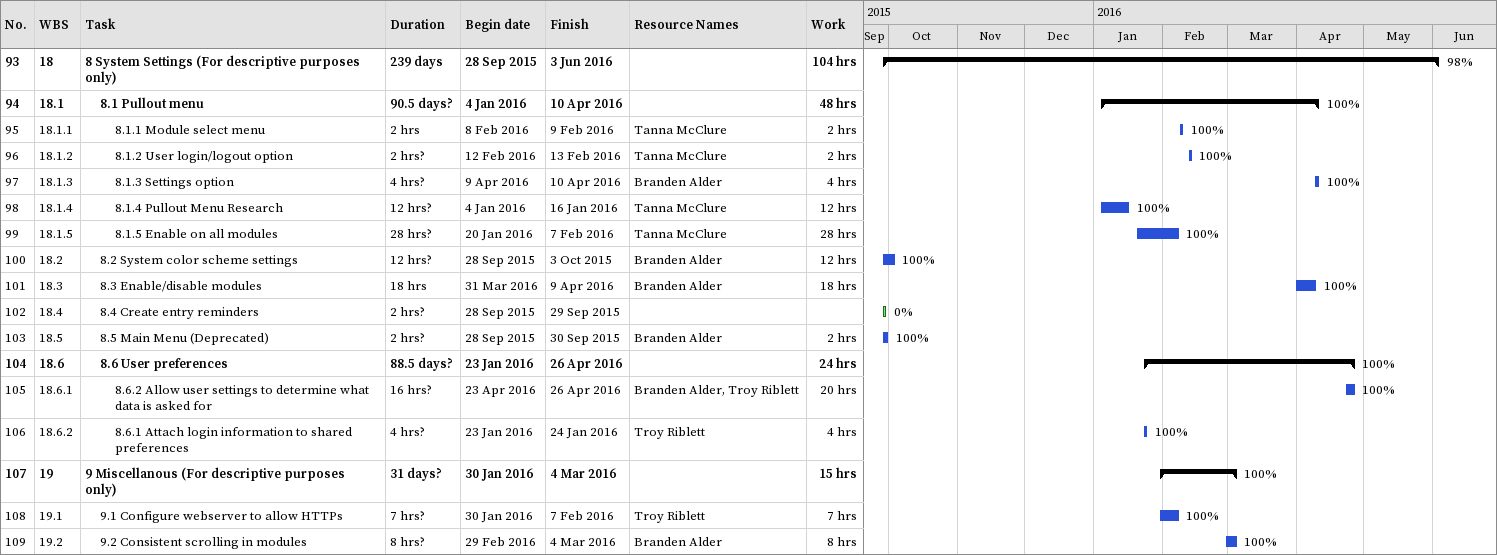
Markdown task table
| ID | WBS | Task | Duration | Start | Finish | Resources | % complete | Work (h) |
|---|---|---|---|---|---|---|---|---|
| 93 | 18 | **8 System Settings (For descriptive purposes only)** | 239d | 2015-09-28 | 2016-06-03 |  | 98 | 104 |
| 94 | 18.1 | **8.1 Pullout menu** | 90.5d? | 2016-01-04 | 2016-04-10 |  | 100 | 48 |
| 95 | 18.1.1 | 8.1.1 Module select menu | 2h | 2016-02-08 | 2016-02-09 | Tanna McClure | 100 | 2 |
| 96 | 18.1.2 | 8.1.2 User login/logout option | 2h? | 2016-02-12 | 2016-02-13 | Tanna McClure | 100 | 2 |
| 97 | 18.1.3 | 8.1.3 Settings option | 4h? | 2016-04-09 | 2016-04-10 | Branden Alder | 100 | 4 |
| 98 | 18.1.4 | 8.1.4 Pullout Menu Research | 12h? | 2016-01-04 | 2016-01-16 | Tanna McClure | 100 | 12 |
| 99 | 18.1.5 | 8.1.5 Enable on all modules | 28h? | 2016-01-20 | 2016-02-07 | Tanna McClure | 100 | 28 |
| 100 | 18.2 | 8.2 System color scheme settings | 12h? | 2015-09-28 | 2015-10-03 | Branden Alder | 100 | 12 |
| 101 | 18.3 | 8.3 Enable/disable modules | 18h | 2016-03-31 | 2016-04-09 | Branden Alder | 100 | 18 |
| 102 | 18.4 | 8.4 Create entry reminders | 2h? | 2015-09-28 | 2015-09-29 |  | 0 |  |
| 103 | 18.5 | 8.5 Main Menu (Deprecated) | 2h? | 2015-09-28 | 2015-09-30 | Branden Alder | 100 | 2 |
| 104 | 18.6 | **8.6 User preferences** | 88.5d? | 2016-01-23 | 2016-04-26 |  | 100 | 24 |
| 105 | 18.6.1 | 8.6.2 Allow user settings to determine what data is asked for | 16h? | 2016-04-23 | 2016-04-26 | Branden Alder, Troy Riblett | 100 | 20 |
| 106 | 18.6.2 | 8.6.1 Attach login information to shared preferences | 4h? | 2016-01-23 | 2016-01-24 | Troy Riblett | 100 | 4 |
| 107 | 19 | **9 Miscellanous (For descriptive purposes only)** | 31d? | 2016-01-30 | 2016-03-04 |  | 100 | 15 |
| 108 | 19.1 | 9.1 Configure webserver to allow HTTPs | 7h? | 2016-01-30 | 2016-02-07 | Troy Riblett | 100 | 7 |
| 109 | 19.2 | 9.2 Consistent scrolling in modules | 8h? | 2016-02-29 | 2016-03-04 | Branden Alder | 100 | 8 |
